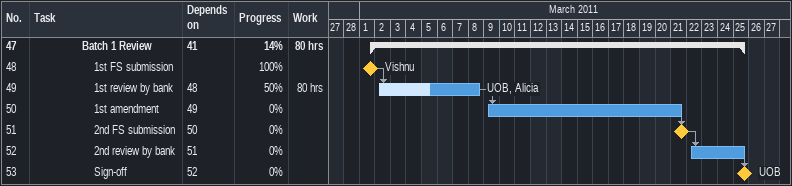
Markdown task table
| ID | Level | Task | Start | Finish | Predecessors | Resources | % complete | Work (h) |
|---|---|---|---|---|---|---|---|---|
| 47 | 5 | **Batch 1 Review** | 2011-03-01 | 2011-03-25 | 41 |  | 14 | 80 |
| 48 | 6 | 1st FS submission (milestone) | 2011-03-01 | 2011-03-01 |  | Vishnu | 100 |  |
| 49 | 6 | 1st review by bank | 2011-03-02 | 2011-03-08 | 48 | UOB, Alicia | 50 | 80 |
| 50 | 6 | 1st amendment | 2011-03-09 | 2011-03-21 | 49 |  | 0 |  |
| 51 | 6 | 2nd FS submission (milestone) | 2011-03-21 | 2011-03-21 | 50 |  | 0 |  |
| 52 | 6 | 2nd review by bank | 2011-03-22 | 2011-03-25 | 51 |  | 0 |  |
| 53 | 6 | Sign-off (milestone) | 2011-03-25 | 2011-03-25 | 52 | UOB | 0 |  |
